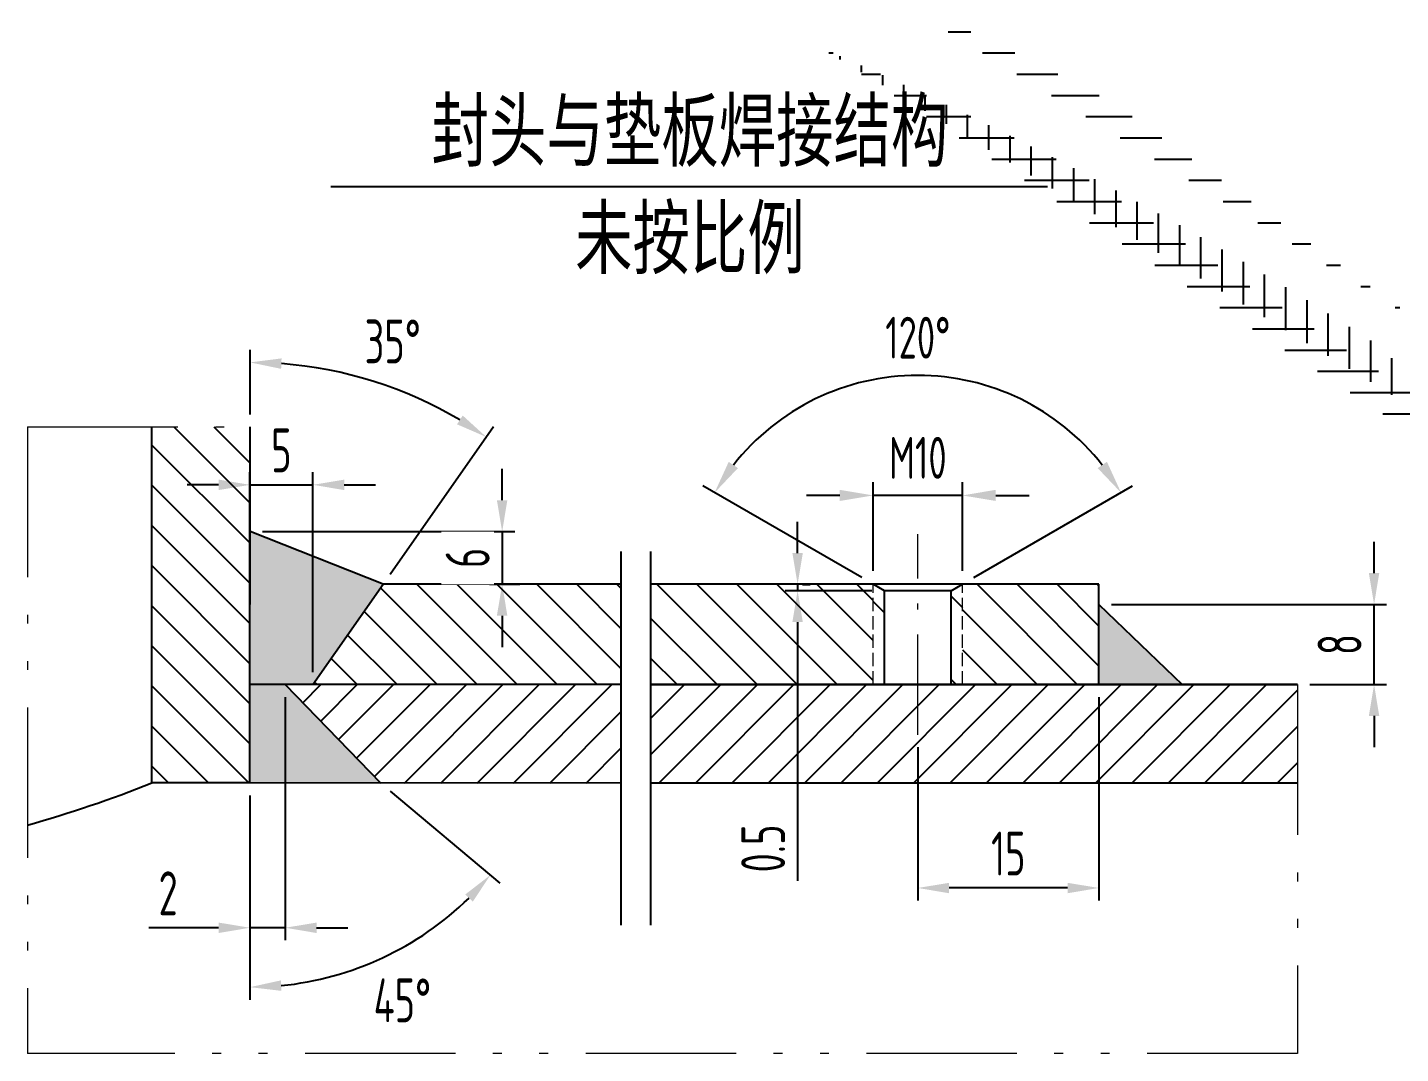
# Model space of a CAD drawing. Header units: millimetres. Extents: x 3203 to 14204, y 1871 to 9574.
# Drawn here: x 7730 to 9373, y 3604 to 4832 of the extents above; entities that cross this region are included whole.
import ezdxf
from ezdxf.enums import TextEntityAlignment as Align

# ---------------------------------------------------------------- set-up
doc = ezdxf.new("R2010")
doc.units = ezdxf.units.MM
for name, pattern in [('ACAD_ISO02W100', [11, 8, -3]), ('ACAD_ISO10W100', [18.7, 12, -3, 0.7, -3]), ('ACAD_ISO12W100', [22.4, 12, -3, 0.7, -3, 0.7, -3])]:
    doc.linetypes.add(name, pattern=pattern)
for name, color, linetype, lineweight in [('中心线', 1, 'ACAD_ISO10W100', 18), ('双点划线', 3, 'ACAD_ISO12W100', 18), ('虚线', 6, 'ACAD_ISO02W100', 18)]:
    doc.layers.add(name, color=color, linetype=linetype, lineweight=lineweight)
doc.layers.add('图层2', color=3, linetype='Continuous')
doc.styles.add('HGCAD', font='gbenor.shx', dxfattribs={"width": 0.75, "bigfont": 'gbcbig.shx'})
doc.styles.get("Standard").update_dxf_attribs({"font": 'arial.ttf'})
doc.dimstyles.new('HGCAD$0', dxfattribs={"dimtxt": 3.5, "dimasz": 2.5, "dimexe": 1, "dimexo": 1, "dimgap": 1, "dimtad": 1, "dimdec": 1, "dimdsep": 46, "dimtxsty": 'HGCAD', "dimcen": 0, "dimclrd": 3, "dimclre": 3, "dimclrt": 6, "dimadec": 1, "dimazin": 0, "dimtfac": 1, "dimtdec": 1, "dimtmove": 0, "dimatfit": 1, "dimfxl": 0, "dimarcsym": 0})
doc.dimstyles.new('HGCAD$2', dxfattribs={"dimtxt": 3.5, "dimasz": 2.5, "dimexe": 1, "dimexo": 1, "dimgap": 1, "dimtad": 2, "dimtih": 1, "dimdec": 1, "dimdsep": 46, "dimtxsty": 'HGCAD', "dimcen": 0, "dimclrd": 3, "dimclre": 3, "dimclrt": 6, "dimadec": 0, "dimazin": 0, "dimtfac": 1, "dimtdec": 1, "dimtmove": 0, "dimatfit": 1, "dimfxl": 0, "dimarcsym": 0})
pattern_1 = [(45, (29339.604, -645.612), (-21.77032, 21.77032), [])]
pattern_2 = [(135, (29339.604, -645.612), (-23.94735, -23.94735), [])]
pattern_3 = [(315, (2910.14, 28636.25), (49.89031, 49.89031), [])]

# ---------------------------------------------------------------- blocks, each defined once
blk = doc.blocks.new('*D96')
at = {"layer": 'Defpoints', "color": 0, "ltscale": 15, "transparency": 16777216}
for p in [(8095.9, 4421.4), (7996.2, 4354.3), (8155.4, 4166), (8071.4, 4046), (7996.1, 3928.3)]:
    blk.add_point(p, dxfattribs=at)
at = {"layer": '图层2', "color": 3, "lineweight": -2, "ltscale": 15, "transparency": 16777216}
for p, q in [((7996.2, 4369.3), (7996.2, 4446.6)), ((8164, 4178.3), (8287.5, 4354.7))]:
    blk.add_line(p, q, dxfattribs=at)
blk.add_arc((7996.1, 3938.5), 493.1, 59.3581, 85.625, dxfattribs=at)
at = {"layer": '图层2', "color": 3, "ltscale": 15, "transparency": 16777216}
for points in [[(8033.4, 4423.9), (8033.9, 4436.4), (7996.2, 4431.6)], [(8250.8, 4368), (8244, 4357.5), (8278.9, 4342.4)]]:
    blk.add_solid(points, dxfattribs=at)
at = {"layer": '图层2', "color": 6, "ltscale": 15, "transparency": 16777216, "insert": (8167, 4456.7), "char_height": 52.5, "attachment_point": 5, "style": 'HGCAD', "bg_fill": 3, "box_fill_scale": 1.1, "bg_fill_color": 256, "bg_fill_true_color": 13158600, "bg_fill_transparency": 0}
blk.add_mtext('35°', dxfattribs=at)
blk = doc.blocks.new('*D97')
at = {"layer": 'Defpoints', "color": 0, "ltscale": 15, "transparency": 16777216}
for p in [(8071.4, 4285.1), (7996.1, 4046), (8071.4, 4046)]:
    blk.add_point(p, dxfattribs=at)
at = {"layer": '图层2', "color": 3, "lineweight": -2, "ltscale": 15, "transparency": 16777216}
for p, q in [((7996.1, 4061), (7996.1, 4300.1)), ((8071.4, 4061), (8071.4, 4300.1)), ((7958.6, 4285.1), (7921.1, 4285.1)), ((7996.1, 4285.1), (8071.4, 4285.1)), ((8108.9, 4285.1), (8146.4, 4285.1))]:
    blk.add_line(p, q, dxfattribs=at)
at = {"layer": '图层2', "color": 3, "ltscale": 15, "transparency": 16777216}
for points in [[(7958.6, 4291.3), (7958.6, 4278.8), (7996.1, 4285.1)], [(8108.9, 4291.3), (8108.9, 4278.8), (8071.4, 4285.1)]]:
    blk.add_solid(points, dxfattribs=at)
at = {"layer": '图层2', "color": 6, "ltscale": 15, "transparency": 16777216, "insert": (8033.7, 4326.3), "char_height": 52.5, "attachment_point": 5, "style": 'HGCAD', "bg_fill": 3, "box_fill_scale": 1.1, "bg_fill_color": 256, "bg_fill_true_color": 13158600, "bg_fill_transparency": 0}
blk.add_mtext('5', dxfattribs=at)
blk = doc.blocks.new('*D76')
at = {"layer": 'Defpoints', "color": 0, "ltscale": 15, "transparency": 16777216}
for p in [(8038.3, 4046), (7996, 3808.3), (7996, 3755)]:
    blk.add_point(p, dxfattribs=at)
at = {"layer": '图层2', "color": 3, "lineweight": -2, "ltscale": 15, "transparency": 16777216}
for p, q in [((8038.3, 4031), (8038.3, 3740)), ((7996, 3793.3), (7996, 3740)), ((7958.5, 3755), (7875.1, 3755)), ((8038.3, 3755), (7996, 3755)), ((8075.8, 3755), (8113.3, 3755))]:
    blk.add_line(p, q, dxfattribs=at)
at = {"layer": '图层2', "color": 3, "ltscale": 15, "transparency": 16777216}
for points in [[(7958.5, 3761.2), (7958.5, 3748.7), (7996, 3755)], [(8075.8, 3761.2), (8075.8, 3748.7), (8038.3, 3755)]]:
    blk.add_solid(points, dxfattribs=at)
at = {"layer": '图层2', "color": 6, "ltscale": 15, "transparency": 16777216, "insert": (7898.1, 3796.2), "char_height": 52.5, "attachment_point": 5, "style": 'HGCAD', "bg_fill": 3, "box_fill_scale": 1.1, "bg_fill_color": 256, "bg_fill_true_color": 13158600, "bg_fill_transparency": 0}
blk.add_mtext('2', dxfattribs=at)
blk = doc.blocks.new('*D98')
at = {"layer": 'Defpoints', "color": 0, "ltscale": 15, "transparency": 16777216}
for p in [(7996.2, 4354.3), (8038.3, 4024.1), (7996.1, 3928.3), (8152.6, 3928.2), (8103.8, 3699.6)]:
    blk.add_point(p, dxfattribs=at)
at = {"layer": '图层2', "color": 3, "lineweight": -2, "ltscale": 15, "transparency": 16777216}
for p, q in [((7996.1, 3913.3), (7996, 3668.9)), ((8164, 3918.6), (8295.3, 3808.4))]:
    blk.add_line(p, q, dxfattribs=at)
blk.add_arc((7996.1, 4059.5), 375.6, 275.7053, 314.2778, dxfattribs=at)
at = {"layer": '图层2', "color": 3, "ltscale": 15, "transparency": 16777216}
for points in [[(8253.8, 3794.8), (8262.9, 3786.3), (8283.9, 3818.1)], [(8033.7, 3679.5), (8033.1, 3692), (7996, 3683.9)]]:
    blk.add_solid(points, dxfattribs=at)
at = {"layer": '图层2', "color": 6, "ltscale": 15, "transparency": 16777216, "insert": (8178.5, 3668.1), "char_height": 52.5, "attachment_point": 5, "style": 'HGCAD', "bg_fill": 3, "box_fill_scale": 1.1, "bg_fill_color": 256, "bg_fill_true_color": 13158600, "bg_fill_transparency": 0}
blk.add_mtext('45%%D', dxfattribs=at)
blk = doc.blocks.new('*D99')
at = {"layer": 'Defpoints', "color": 0, "ltscale": 15, "transparency": 16777216}
for p in [(7996.1, 4229.1), (8298, 4166), (8334.3, 4166)]:
    blk.add_point(p, dxfattribs=at)
at = {"layer": '图层2', "color": 3, "lineweight": -2, "ltscale": 15, "transparency": 16777216}
for p, q in [((8298, 4266.6), (8298, 4304.1)), ((8011.1, 4229.1), (8313, 4229.1)), ((8298, 4229.1), (8298, 4166)), ((8319.3, 4166), (8283, 4166)), ((8298, 4128.5), (8298, 4091))]:
    blk.add_line(p, q, dxfattribs=at)
at = {"layer": '图层2', "color": 3, "ltscale": 15, "transparency": 16777216}
for points in [[(8291.7, 4266.6), (8304.2, 4266.6), (8298, 4229.1)], [(8291.7, 4128.5), (8304.2, 4128.5), (8298, 4166)]]:
    blk.add_solid(points, dxfattribs=at)
at = {"layer": '图层2', "color": 6, "ltscale": 15, "transparency": 16777216, "insert": (8256.7, 4197.6), "char_height": 52.5, "attachment_point": 5, "rotation": 90, "style": 'HGCAD', "bg_fill": 3, "box_fill_scale": 1.1, "bg_fill_color": 256, "bg_fill_true_color": 13158600, "bg_fill_transparency": 0}
blk.add_mtext('6', dxfattribs=at)
blk = doc.blocks.new('*D77')
at = {"layer": 'Defpoints', "color": 0, "ltscale": 15, "transparency": 16777216}
for p in [(9012.3, 4142), (9341.8, 4142), (9250, 4046)]:
    blk.add_point(p, dxfattribs=at)
at = {"layer": '图层2', "color": 3, "lineweight": -2, "ltscale": 15, "transparency": 16777216}
for p, q in [((9341.8, 4179.5), (9341.8, 4217)), ((9027.3, 4142), (9356.8, 4142)), ((9341.8, 4046), (9341.8, 4142)), ((9265, 4046), (9356.8, 4046)), ((9341.8, 4008.5), (9341.8, 3971))]:
    blk.add_line(p, q, dxfattribs=at)
at = {"layer": '图层2', "color": 3, "ltscale": 15, "transparency": 16777216}
for points in [[(9335.5, 4179.5), (9348, 4179.5), (9341.8, 4142)], [(9335.5, 4008.5), (9348, 4008.5), (9341.8, 4046)]]:
    blk.add_solid(points, dxfattribs=at)
at = {"layer": '图层2', "color": 6, "ltscale": 15, "transparency": 16777216, "insert": (9300.5, 4094), "char_height": 52.5, "attachment_point": 5, "rotation": 90, "style": 'HGCAD', "bg_fill": 3, "box_fill_scale": 1.1, "bg_fill_color": 256, "bg_fill_true_color": 13158600, "bg_fill_transparency": 0}
blk.add_mtext('8', dxfattribs=at)
blk = doc.blocks.new('*D100')
at = {"layer": 'Defpoints', "color": 0, "ltscale": 15, "transparency": 16777216}
for p in [(8642.4, 4166), (8651.7, 4166), (8755.6, 4158.3)]:
    blk.add_point(p, dxfattribs=at)
at = {"layer": '图层2', "color": 3, "lineweight": -2, "ltscale": 15, "transparency": 16777216}
for p, q in [((8651.7, 4203.5), (8651.7, 4241)), ((8651.7, 4166), (8651.7, 4158.3)), ((8657.4, 4166), (8666.7, 4166)), ((8740.6, 4158.3), (8636.7, 4158.3)), ((8651.7, 4120.8), (8651.7, 3811.3))]:
    blk.add_line(p, q, dxfattribs=at)
at = {"layer": '图层2', "color": 3, "ltscale": 15, "transparency": 16777216}
for points in [[(8645.4, 4203.5), (8657.9, 4203.5), (8651.7, 4166)], [(8645.4, 4120.8), (8657.9, 4120.8), (8651.7, 4158.3)]]:
    blk.add_solid(points, dxfattribs=at)
at = {"layer": '图层2', "color": 6, "ltscale": 15, "transparency": 16777216, "insert": (8610.4, 3849.9), "char_height": 52.5, "attachment_point": 5, "rotation": 90, "style": 'HGCAD', "bg_fill": 3, "box_fill_scale": 1.1, "bg_fill_color": 256, "bg_fill_true_color": 13158600, "bg_fill_transparency": 0}
blk.add_mtext('0.5', dxfattribs=at)
blk = doc.blocks.new('*D101')
at = {"layer": 'Defpoints', "color": 0, "ltscale": 15, "transparency": 16777216}
for p in [(9012.3, 4046), (8795.6, 3986), (8795.6, 3802.6)]:
    blk.add_point(p, dxfattribs=at)
at = {"layer": '图层2', "color": 3, "lineweight": -2, "ltscale": 15, "transparency": 16777216}
for p, q in [((9012.3, 4031), (9012.3, 3787.6)), ((8795.6, 3971), (8795.6, 3787.6)), ((8974.8, 3802.6), (8833.1, 3802.6))]:
    blk.add_line(p, q, dxfattribs=at)
at = {"layer": '图层2', "color": 3, "ltscale": 15, "transparency": 16777216}
for points in [[(8833.1, 3808.8), (8833.1, 3796.3), (8795.6, 3802.6)], [(8974.8, 3808.8), (8974.8, 3796.3), (9012.3, 3802.6)]]:
    blk.add_solid(points, dxfattribs=at)
at = {"layer": '图层2', "color": 6, "ltscale": 15, "transparency": 16777216, "insert": (8903.9, 3843.8), "char_height": 52.5, "attachment_point": 5, "style": 'HGCAD', "bg_fill": 3, "box_fill_scale": 1.1, "bg_fill_color": 256, "bg_fill_true_color": 13158600, "bg_fill_transparency": 0}
blk.add_mtext('15', dxfattribs=at)
blk = doc.blocks.new('*D102')
at = {"layer": 'Defpoints', "color": 0, "ltscale": 20, "transparency": 16777216}
for p in [(8742.2, 4272.4), (8742.2, 4166), (8848.9, 4166)]:
    blk.add_point(p, dxfattribs=at)
at = {"layer": '图层2', "color": 3, "lineweight": -2, "ltscale": 20, "transparency": 16777216}
for p, q in [((8742.2, 4182), (8742.2, 4288.4)), ((8848.9, 4182), (8848.9, 4288.4)), ((8702.2, 4272.4), (8662.2, 4272.4)), ((8848.9, 4272.4), (8742.2, 4272.4)), ((8888.9, 4272.4), (8928.9, 4272.4))]:
    blk.add_line(p, q, dxfattribs=at)
at = {"layer": '图层2', "color": 3, "ltscale": 20, "transparency": 16777216}
for points in [[(8702.2, 4279.1), (8702.2, 4265.8), (8742.2, 4272.4)], [(8888.9, 4279.1), (8888.9, 4265.8), (8848.9, 4272.4)]]:
    blk.add_solid(points, dxfattribs=at)
at = {"layer": '图层2', "color": 6, "ltscale": 20, "transparency": 16777216, "insert": (8795.6, 4317.4), "char_height": 50, "attachment_point": 5, "style": 'HGCAD', "bg_fill": 3, "box_fill_scale": 1.1, "bg_fill_color": 256, "bg_fill_true_color": 13158600, "bg_fill_transparency": 0}
blk.add_mtext('M10', dxfattribs=at)
blk = doc.blocks.new('*D103')
at = {"layer": 'Defpoints', "color": 0, "ltscale": 20, "transparency": 16777216}
for p in [(8891.6, 4399.2), (8742.2, 4166), (8848.9, 4166), (8755.6, 4158.3), (8835.6, 4158.3)]:
    blk.add_point(p, dxfattribs=at)
at = {"layer": '图层2', "color": 3, "lineweight": -2, "ltscale": 20, "transparency": 16777216}
for p, q in [((8728.4, 4174), (8538.4, 4283.7)), ((8862.8, 4174), (9052.7, 4283.7))]:
    blk.add_line(p, q, dxfattribs=at)
blk.add_arc((8795.6, 4135.2), 280.9, 38.1648, 141.8352, dxfattribs=at)
at = {"layer": '图层2', "color": 3, "ltscale": 20, "transparency": 16777216}
for points in [[(8580.2, 4305.1), (8569.2, 4312.6), (8552.3, 4275.7)], [(9022, 4312.6), (9010.9, 4305.1), (9038.9, 4275.7)]]:
    blk.add_solid(points, dxfattribs=at)
at = {"layer": '图层2', "color": 6, "ltscale": 20, "transparency": 16777216, "insert": (8795.6, 4461.2), "char_height": 50, "attachment_point": 5, "style": 'HGCAD', "bg_fill": 3, "box_fill_scale": 1.1, "bg_fill_color": 256, "bg_fill_true_color": 13158600, "bg_fill_transparency": 0}
blk.add_mtext('120°', dxfattribs=at)

msp = doc.modelspace()

# ---------------------------------------------------------------- hatches: boundary and pattern name
at = {"layer": '图层2', "ltscale": 10}
h = msp.add_hatch(dxfattribs=at)
h.set_pattern_fill('ANSI31', color=256, scale=8, angle=135, style=0)
h.set_pattern_definition([(180, (13477.942, 2160.388), (-4e-15, -25.4), [])])
edge = h.paths.add_edge_path()
edge.add_ellipse((5494.23, 2929.7), major_axis=(4880, 0), ratio=0.5081967, start_angle=26.65669, end_angle=30.54975, ccw=False)
edge.add_line((9855.54, 4042.33), (9920.57, 4106.57))
edge.add_ellipse((5494.23, 2929.7), major_axis=(4976, 0), ratio=0.5176849, start_angle=27.18476, end_angle=30.87587)
edge.add_spline(control_points=[(9765.04, 4251.65), (9741.72, 4231.35), (9718.41, 4211.06), (9696.83, 4190.25)], knot_values=[0, 0, 0, 0, 82.6732941, 82.6732941, 82.6732941, 82.6732941], degree=3, periodic=0)
h = msp.add_hatch(dxfattribs=at)
h.set_pattern_fill('ANSI31', color=256, scale=8, angle=45, style=0)
h.set_pattern_definition([(90, (13477.942, 2160.388), (-25.4, 4e-15), [])])
edge = h.paths.add_edge_path()
edge.add_spline(control_points=[(9643.01, 4131.01), (9691.52, 4089.31), (9737.47, 4046.94), (9845.51, 3939.8), (9904.34, 3874.34), (9957.07, 3807.92)], knot_values=[0.3835133, 0.3835133, 0.3835133, 0.3835133, 0.4437815, 0.4437815, 0.5338647, 0.5338647, 0.5338647, 0.5338647], degree=3, periodic=0)
edge.add_spline(control_points=[(9957.07, 3807.92), (9981.74, 3818.72), (10006.65, 3830.67), (10031.56, 3842.62)], knot_values=[799.6420273, 799.6420273, 799.6420273, 799.6420273, 871.0304191, 871.0304191, 871.0304191, 871.0304191], degree=3, periodic=0)
edge.add_ellipse((5494.23, 2929.7), major_axis=(4880, 0), ratio=0.5081967, start_angle=21.59943, end_angle=30.54975)
edge.add_spline(control_points=[(9696.83, 4190.25), (9676.97, 4171.08), (9658.57, 4151.47), (9643.01, 4131.01)], knot_values=[82.6732941, 82.6732941, 82.6732941, 82.6732941, 158.7866447, 158.7866447, 158.7866447, 158.7866447], degree=3, periodic=0)
h = msp.add_hatch(dxfattribs=at)
h.set_pattern_fill('ANSI31', color=256, scale=10.7, angle=90, style=0)
h.set_pattern_definition([(135, (8331.58, -492.406), (-24.02219, -24.02219), [])])
h.paths.add_polyline_path([(7878.56, 3928.32), (7996.06, 3928.3), (7996.18, 4354.31), (7878.66, 4354.38)])
at = {"layer": '图层2'}
h = msp.add_hatch(color=256, dxfattribs=at)
h.set_gradient(color1=(0, 0, 255), color2=(194, 194, 255), one_color=1, tint=0.88, name='CYLINDER')
h.paths.add_polyline_path([(8038.27, 4046.01), (8038.27, 4024.12), (8152.51, 3928.27)], flags=16)
h.paths.add_polyline_path([(7996.15, 4229.11), (8155.4, 4166.01), (8071.37, 4046.01), (7996.09, 4046.01)])
h.paths.add_polyline_path([(8152.55, 3928.23), (7996.06, 3928.23), (7996.09, 4046.01), (8038.27, 4046.01), (8038.27, 4024.12)])
at = {"layer": '图层2', "ltscale": 10}
h = msp.add_hatch(dxfattribs=at)
h.set_pattern_fill('ANSI31', color=256, scale=10.666667, angle=90, style=0)
h.set_pattern_definition(pattern_2)
h.paths.add_polyline_path([(8440.58, 4166.01), (8440.58, 4046.01), (8071.37, 4046.01), (8155.4, 4166.01)])
h = msp.add_hatch(dxfattribs=at)
h.set_pattern_fill('ANSI31', color=256, scale=10.666667, angle=90, style=0)
h.set_pattern_definition(pattern_2)
h.paths.add_polyline_path([(8742.23, 4166.01), (8476.12, 4166.01), (8476.12, 4046.01), (8742.23, 4046.01)])
at = {"layer": '图层2'}
h = msp.add_hatch(dxfattribs=at)
h.set_pattern_fill('ANSI31', color=256, scale=22.222222, angle=270, style=0)
h.set_pattern_definition(pattern_3)
h.paths.add_polyline_path([(8742.23, 4046.01), (8755.56, 4046.01), (8755.56, 4158.31), (8742.23, 4166.01)])
h = msp.add_hatch(dxfattribs=at)
h.set_pattern_fill('ANSI31', color=256, scale=22.222222, angle=270, style=0)
h.set_pattern_definition(pattern_3)
h.paths.add_polyline_path([(8835.56, 4046.01), (8848.9, 4046.01), (8848.9, 4166.01), (8835.56, 4158.31)])
at = {"layer": '图层2', "ltscale": 10}
h = msp.add_hatch(dxfattribs=at)
h.set_pattern_fill('ANSI31', color=256, scale=10.666667, angle=90, style=0)
h.set_pattern_definition(pattern_2)
h.paths.add_polyline_path([(8848.9, 4166.01), (8848.9, 4046.01), (9012.33, 4046.01), (9012.33, 4166.01)])
at = {"layer": '图层2'}
h = msp.add_hatch(color=256, dxfattribs=at)
h.set_gradient(color1=(0, 0, 255), color2=(194, 194, 255), one_color=1, tint=0.88, name='CYLINDER')
h.paths.add_polyline_path([(9012.33, 4142.01), (9012.33, 4046.01), (9112.06, 4046.01)])
at = {"layer": '图层2', "ltscale": 10}
h = msp.add_hatch(dxfattribs=at)
h.set_pattern_fill('ANSI31', color=256, scale=9.69697, style=0)
h.set_pattern_definition(pattern_1)
h.paths.add_polyline_path([(8038.27, 4046.01), (8152.51, 3928.27), (8152.55, 3928.23), (8440.58, 3928.23), (8440.58, 4046.01)])

# ---------------------------------------------------------------- linework, layer by layer
at = {"ltscale": 10}
msp.add_line((8092.92, 4642.21), (8950.81, 4642.21), dxfattribs=at)
for p, q in [((7878.58, 3928.32), (7878.66, 4354.39)), ((7996.06, 3928.3), (7996.18, 4354.31)), ((8155.4, 4166.01), (7996.15, 4229.11)), ((8071.37, 4046.01), (8155.4, 4166.01)), ((8440.58, 4166.01), (8155.4, 4166.01)), ((9012.33, 4166.01), (8476.12, 4166.01)), ((8755.56, 4158.31), (8742.23, 4166.01)), ((8835.56, 4158.31), (8848.9, 4166.01)), ((9012.33, 4046.01), (9012.33, 4166.01)), ((8755.56, 4046.01), (8755.56, 4158.31)), ((8835.56, 4158.31), (8755.56, 4158.31)), ((8835.56, 4046.01), (8835.56, 4158.31)), ((9012.33, 4142.01), (9112.06, 4046.01)), ((8440.58, 4046.01), (7996.09, 4046.01)), ((9249.99, 4046.01), (8476.12, 4046.01)), ((7996.05, 3928.3), (7878.56, 3928.32)), ((8440.58, 3928.21), (8152.51, 3928.27))]:
    msp.add_line(p, q)
msp.add_arc((7342.04, 5267.94), 1443.04, 285.58404, 291.8264)
at = {"layer": '中心线', "ltscale": 10}
msp.add_line((8795.56, 3986.01), (8795.56, 4226.01), dxfattribs=at)
at = {"layer": '双点划线', "ltscale": 15}
for p, q in [((7729.72, 4354.66), (7729.72, 3604.47)), ((7729.72, 4354.47), (7996.29, 4354.31)), ((9249.99, 4046.01), (9249.99, 3604.47)), ((9249.99, 3604.47), (7729.72, 3604.47))]:
    msp.add_line(p, q, dxfattribs=at)
at = {"layer": '图层2', "ltscale": 10}
for p, q in [((8440.58, 3758.26), (8440.58, 4205.1)), ((8476.12, 3758.26), (8476.12, 4205.1))]:
    msp.add_line(p, q, dxfattribs=at)
at = {"layer": '虚线', "color": 2, "ltscale": 2}
for p, q in [((8742.23, 4046.01), (8742.23, 4166.01)), ((8848.9, 4046.01), (8848.9, 4166.01))]:
    msp.add_line(p, q, dxfattribs=at)

# ---------------------------------------------------------------- texts
at = {"layer": '图层2', "color": 6, "width": 0.7}
for s, p in [('封头与垫板焊接结构', (8522.8, 4709.57)), ('未按比例', (8522.8, 4581.15))]:
    msp.add_text(s, height=72, dxfattribs=at).set_placement(p, align=Align.MIDDLE_CENTER)

# ---------------------------------------------------------------- next in the draw order: dimensions: what is measured, and where the dimension line sits
at = {"layer": '图层2', "ltscale": 15}
dim = msp.add_angular_dim_2l(base=(8095.88, 4421.38), line1=((7996.06, 3928.3), (7996.18, 4354.31)), line2=((8071.37, 4046.01), (8155.4, 4166.01)), dimstyle='HGCAD$2', override={"dimscale": 15, "dimtfill": 1, "dimarcsym": 1}, dxfattribs=at)
dim.commit()
dim.dimension.update_dxf_attribs({"geometry": '*D96', "text_midpoint": (8150.53, 4406.77), "dimtype": 162})
dim = msp.add_linear_dim(base=(9341.78, 4142.01), p1=(9249.99, 4046.01), p2=(9012.33, 4142.01), angle=270, text='8', dimstyle='HGCAD$0', override={"dimscale": 15, "dimdec": 0, "dimadec": 0, "dimtfill": 1, "dimarcsym": 1}, dxfattribs=at)
dim.commit()
dim.dimension.update_dxf_attribs({"geometry": '*D77', "text_midpoint": (9341.78, 4094.01), "dimtype": 160})

# ---------------------------------------------------------------- next in the draw order: hatches: boundary and pattern name
at = {"layer": '图层2', "ltscale": 10}
h = msp.add_hatch(dxfattribs=at)
h.set_pattern_fill('ANSI31', color=256, scale=9.69697, style=0)
h.set_pattern_definition(pattern_1)
h.paths.add_polyline_path([(8476.12, 3928.23), (9249.99, 3928.23), (9249.99, 4046.01), (8476.12, 4046.01)])
h.paths.add_polyline_path([(8529.15, 3756.66), (8529.15, 3880.51), (8634.15, 3880.51), (8634.15, 3756.66)], flags=9)

# ---------------------------------------------------------------- next in the draw order: dimensions: what is measured, and where the dimension line sits
at = {"layer": '图层2', "ltscale": 15}
dim = msp.add_linear_dim(base=(8071.37, 4285.06), p1=(7996.09, 4046.01), p2=(8071.37, 4046.01), text='5', dimstyle='HGCAD$0', override={"dimscale": 15, "dimdec": 0, "dimadec": 0, "dimtfill": 1, "dimarcsym": 1}, dxfattribs=at)
dim.commit()
dim.dimension.update_dxf_attribs({"geometry": '*D97', "text_midpoint": (8033.73, 4285.06), "dimtype": 160})

# ---------------------------------------------------------------- next in the draw order: dimensions: what is measured, and where the dimension line sits
dim = msp.add_linear_dim(base=(8651.67, 4166.01), p1=(8755.56, 4158.31), p2=(8642.37, 4166.01), angle=270, text='0.5', dimstyle='HGCAD$0', override={"dimscale": 15, "dimdec": 0, "dimadec": 0, "dimtfill": 1, "dimarcsym": 1}, dxfattribs=at)
dim.commit()
dim.dimension.update_dxf_attribs({"geometry": '*D100', "text_midpoint": (8651.67, 3849.93), "dimtype": 160})
for base, p1, p2, text, picture, middle in [((7996.02, 3754.96), (8038.27, 4046.01), (7996.02, 3808.3), '2', '*D76', (7898.06, 3796.21)), ((8795.56, 3802.57), (9012.33, 4046.01), (8795.56, 3986.01), '15', '*D101', (8903.95, 3843.82))]:
    dim = msp.add_linear_dim(base=base, p1=p1, p2=p2, text=text, dimstyle='HGCAD$0', override={"dimscale": 15, "dimdec": 0, "dimadec": 0, "dimtfill": 1, "dimarcsym": 1}, dxfattribs=at)
    dim.commit()
    dim.dimension.update_dxf_attribs({"geometry": picture, "text_midpoint": middle})

# ---------------------------------------------------------------- next in the draw order: linework, layer by layer
msp.add_lwpolyline([(9249.99, 3928.23), (8476.12, 3928.23), (8476.12, 4046.01), (9249.99, 4046.01)])

# ---------------------------------------------------------------- next in the draw order: dimensions: what is measured, and where the dimension line sits
dim = msp.add_angular_dim_2l(base=(8103.76, 3699.63), line1=((7996.06, 3928.3), (7996.18, 4354.31)), line2=((8038.27, 4024.12), (8152.55, 3928.23)), text='45%%D', dimstyle='HGCAD$2', override={"dimscale": 15, "dimtfill": 1, "dimarcsym": 1}, dxfattribs=at)
dim.commit()
dim.dimension.update_dxf_attribs({"geometry": '*D98', "text_midpoint": (8178.54, 3668.1)})
at = {"layer": '图层2', "ltscale": 20}
dim = msp.add_linear_dim(base=(8742.23, 4272.43), p1=(8848.9, 4166.01), p2=(8742.23, 4166.01), text='M10', dimstyle='HGCAD$0', override={"dimscale": 20, "dimtxt": 2.5, "dimasz": 2, "dimexe": 0.8, "dimexo": 0.8, "dimdec": 0, "dimtfill": 1, "dimarcsym": 1}, dxfattribs=at)
dim.commit()
dim.dimension.update_dxf_attribs({"geometry": '*D102', "text_midpoint": (8795.56, 4272.43), "dimtype": 160})

# ---------------------------------------------------------------- next in the draw order: linework, layer by layer
at = {"ltscale": 15}
msp.add_line((8038.27, 4046.01), (8152.51, 3928.27), dxfattribs=at)
msp.add_line((8152.55, 3928.23), (7996.16, 3928.3))

# ---------------------------------------------------------------- next in the draw order: dimensions: what is measured, and where the dimension line sits
at = {"layer": '图层2', "ltscale": 20}
dim = msp.add_angular_dim_2l(base=(8891.65, 4399.21), line1=((8755.56, 4158.31), (8742.23, 4166.01)), line2=((8835.56, 4158.31), (8848.9, 4166.01)), dimstyle='HGCAD$2', override={"dimscale": 20, "dimtxt": 2.5, "dimasz": 2, "dimexe": 0.8, "dimexo": 0.8, "dimtad": 1, "dimtih": 0, "dimdec": 0, "dimtfill": 1, "dimarcsym": 1}, dxfattribs=at)
dim.commit()
dim.dimension.update_dxf_attribs({"geometry": '*D103', "text_midpoint": (8795.56, 4461.15)})
at = {"layer": '图层2', "ltscale": 15}
dim = msp.add_linear_dim(base=(8297.99, 4166.01), p1=(7996.15, 4229.11), p2=(8334.32, 4166.01), angle=270, text='6', dimstyle='HGCAD$0', override={"dimscale": 15, "dimdec": 0, "dimadec": 0, "dimtfill": 1, "dimarcsym": 1}, dxfattribs=at)
dim.commit()
dim.dimension.update_dxf_attribs({"geometry": '*D99', "text_midpoint": (8297.99, 4197.56), "dimtype": 160})

doc.saveas('drawing.dxf')
